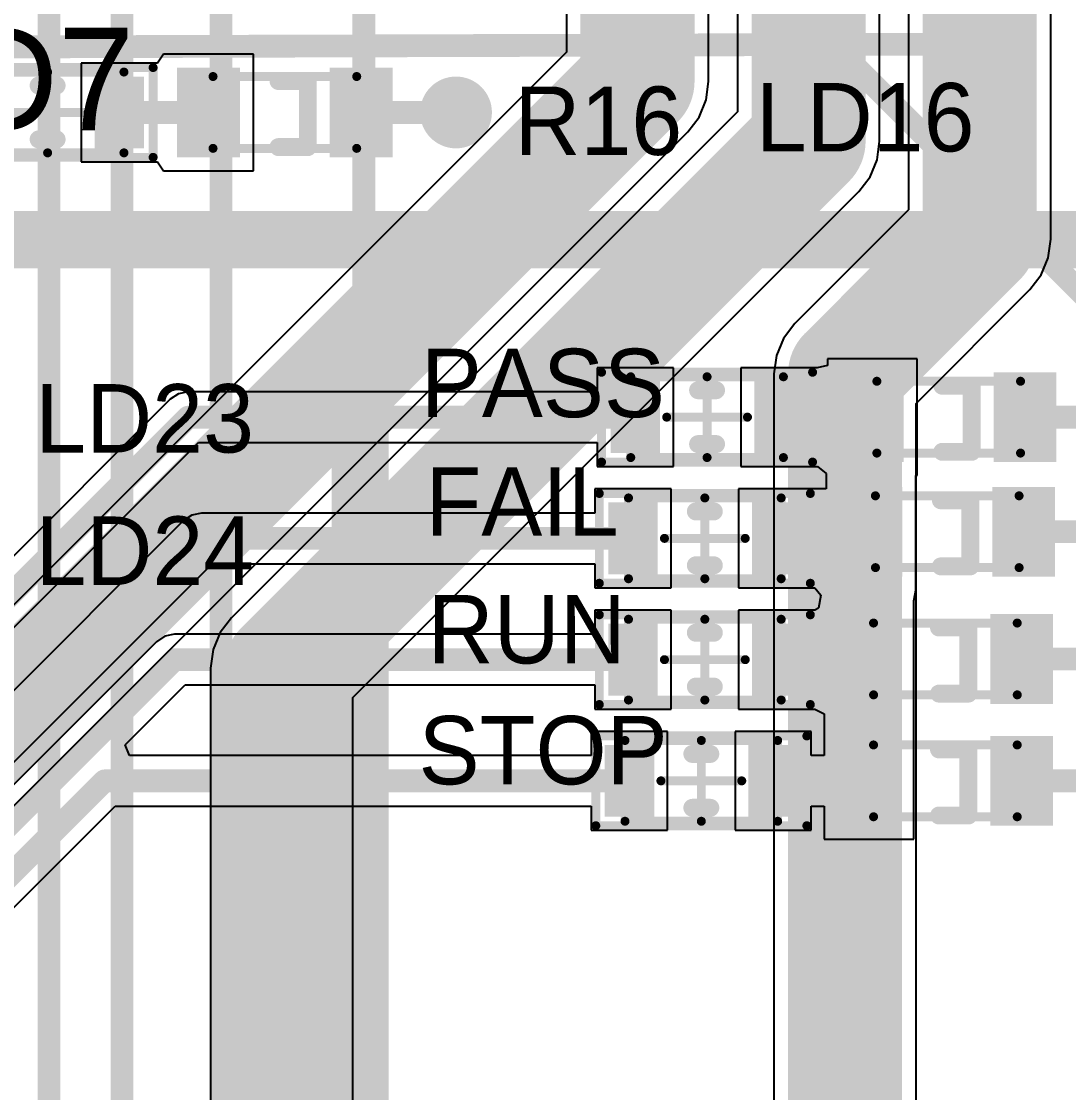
# Model space of a CAD drawing. Header units: millimetres. Extents: x 307 to 423, y 231 to 400.
# Drawn here: x 381.52 to 393.18, y 318.22 to 330.15 of the extents above; entities that cross this region are included whole.
import ezdxf

# ---------------------------------------------------------------- set-up
doc = ezdxf.new("R2010")
doc.units = ezdxf.units.MM
for name, color, linetype in [('BottomLayer', 5, 'Continuous'), ('Mechanical15', 56, 'Continuous'), ('Mechanical8', 56, 'Continuous'), ('MidLayer1', 16, 'Continuous'), ('MidLayer2', 76, 'Continuous'), ('MultiLayer', 9, 'Continuous'), ('TopLayer', 1, 'Continuous'), ('TopOverlay', 2, 'Continuous'), ('TopPaste', 8, 'Continuous'), ('TopSolder', 216, 'Continuous'), ('ViaHoleLayer', 16, 'Continuous')]:
    doc.layers.add(name, color=color, linetype=linetype)

# ---------------------------------------------------------------- blocks, each defined once
blk = doc.blocks.new('CC_NM_0603_441')
at = {"layer": 'Mechanical15', "const_width": 0.1}
for points in [[(-1.175, -0.5), (-1.175, 0.5)], [(-1.175, 0.5), (1.175, 0.5)], [(0, -0.45), (0, 0.45)], [(1.175, -0.5), (1.175, 0.5)], [(-0.45, 0), (0.45, 0)], [(-1.175, -0.5), (1.175, -0.5)]]:
    blk.add_lwpolyline(points, dxfattribs=at)
at = {"layer": 'Mechanical15', "const_width": 0.05}
for points in [[(-1.2, 0.5, 1), (-1.15, 0.5, 1)], [(-1.2, 0.5, 1), (-1.15, 0.5, 1)], [(-0.025, 0.45, 1), (0.025, 0.45, 1)], [(1.15, 0.5, 1), (1.2, 0.5, 1)], [(1.15, 0.5, 1), (1.2, 0.5, 1)], [(-0.475, 0, 1), (-0.425, 0, 1)], [(0.425, 0, 1), (0.475, 0, 1)], [(-1.2, -0.5, 1), (-1.15, -0.5, 1)], [(-1.2, -0.5, 1), (-1.15, -0.5, 1)], [(-0.025, -0.45, 1), (0.025, -0.45, 1)], [(1.15, -0.5, 1), (1.2, -0.5, 1)], [(1.15, -0.5, 1), (1.2, -0.5, 1)]]:
    blk.add_lwpolyline(points, format="xyb", close=True, dxfattribs=at)
at = {"layer": 'Mechanical8', "const_width": 0.1}
for points in [[(-0.85, -0.45), (-0.85, 0.45)], [(-0.85, 0.45), (0.85, 0.45)], [(0.85, -0.45), (0.85, 0.45)], [(-0.85, -0.45), (0.85, -0.45)]]:
    blk.add_lwpolyline(points, dxfattribs=at)
at = {"layer": 'Mechanical8', "const_width": 0.05}
for points in [[(-0.875, 0.45, 1), (-0.825, 0.45, 1)], [(-0.875, 0.45, 1), (-0.825, 0.45, 1)], [(0.825, 0.45, 1), (0.875, 0.45, 1)], [(0.825, 0.45, 1), (0.875, 0.45, 1)], [(-0.875, -0.45, 1), (-0.825, -0.45, 1)], [(-0.875, -0.45, 1), (-0.825, -0.45, 1)], [(0.825, -0.45, 1), (0.875, -0.45, 1)], [(0.825, -0.45, 1), (0.875, -0.45, 1)]]:
    blk.add_lwpolyline(points, format="xyb", close=True, dxfattribs=at)
at = {"layer": 'TopLayer'}
for points in [[(-0.525, -0.4), (-0.525, 0.4), (-1.075, -0.4), (-1.075, 0.4)], [(1.075, -0.4), (1.075, 0.4), (0.525, -0.4), (0.525, 0.4)]]:
    blk.add_solid(points, dxfattribs=at)
at = {"layer": 'TopOverlay', "const_width": 0.2}
for points in [[(-0.1, 0.3), (0.1, 0.3)], [(-0.1, -0.3), (0.1, -0.3)]]:
    blk.add_lwpolyline(points, dxfattribs=at)
at = {"layer": 'TopOverlay', "const_width": 0.1}
for points in [[(-0.15, 0.3, 1), (-0.05, 0.3, 1)], [(0.05, 0.3, 1), (0.15, 0.3, 1)], [(-0.15, -0.3, 1), (-0.05, -0.3, 1)], [(0.05, -0.3, 1), (0.15, -0.3, 1)]]:
    blk.add_lwpolyline(points, format="xyb", close=True, dxfattribs=at)
at = {"layer": 'TopPaste'}
for points in [[(-0.525, -0.4), (-0.525, 0.4), (-1.075, -0.4), (-1.075, 0.4)], [(1.075, -0.4), (1.075, 0.4), (0.525, -0.4), (0.525, 0.4)]]:
    blk.add_solid(points, dxfattribs=at)
at = {"layer": 'TopSolder'}
for points in [[(-0.525, -0.4), (-0.525, 0.4), (-1.075, -0.4), (-1.075, 0.4)], [(1.075, -0.4), (1.075, 0.4), (0.525, -0.4), (0.525, 0.4)]]:
    blk.add_solid(points, dxfattribs=at)
blk = doc.blocks.new('CC_NM_0603_442')
at = {"layer": 'Mechanical15', "const_width": 0.1}
for points in [[(-1.175, -0.5), (-1.175, 0.5)], [(-1.175, 0.5), (1.175, 0.5)], [(0, -0.45), (0, 0.45)], [(1.175, -0.5), (1.175, 0.5)], [(-0.45, 0), (0.45, 0)], [(-1.175, -0.5), (1.175, -0.5)]]:
    blk.add_lwpolyline(points, dxfattribs=at)
at = {"layer": 'Mechanical15', "const_width": 0.05}
for points in [[(-1.2, 0.5, 1), (-1.15, 0.5, 1)], [(-1.2, 0.5, 1), (-1.15, 0.5, 1)], [(-0.025, 0.45, 1), (0.025, 0.45, 1)], [(1.15, 0.5, 1), (1.2, 0.5, 1)], [(1.15, 0.5, 1), (1.2, 0.5, 1)], [(-0.475, 0, 1), (-0.425, 0, 1)], [(0.425, 0, 1), (0.475, 0, 1)], [(-1.2, -0.5, 1), (-1.15, -0.5, 1)], [(-1.2, -0.5, 1), (-1.15, -0.5, 1)], [(-0.025, -0.45, 1), (0.025, -0.45, 1)], [(1.15, -0.5, 1), (1.2, -0.5, 1)], [(1.15, -0.5, 1), (1.2, -0.5, 1)]]:
    blk.add_lwpolyline(points, format="xyb", close=True, dxfattribs=at)
at = {"layer": 'Mechanical8', "const_width": 0.1}
for points in [[(-0.85, -0.45), (-0.85, 0.45)], [(-0.85, 0.45), (0.85, 0.45)], [(0.85, -0.45), (0.85, 0.45)], [(-0.85, -0.45), (0.85, -0.45)]]:
    blk.add_lwpolyline(points, dxfattribs=at)
at = {"layer": 'Mechanical8', "const_width": 0.05}
for points in [[(-0.875, 0.45, 1), (-0.825, 0.45, 1)], [(-0.875, 0.45, 1), (-0.825, 0.45, 1)], [(0.825, 0.45, 1), (0.875, 0.45, 1)], [(0.825, 0.45, 1), (0.875, 0.45, 1)], [(-0.875, -0.45, 1), (-0.825, -0.45, 1)], [(-0.875, -0.45, 1), (-0.825, -0.45, 1)], [(0.825, -0.45, 1), (0.875, -0.45, 1)], [(0.825, -0.45, 1), (0.875, -0.45, 1)]]:
    blk.add_lwpolyline(points, format="xyb", close=True, dxfattribs=at)
at = {"layer": 'TopLayer'}
for points in [[(-0.525, -0.4), (-0.525, 0.4), (-1.075, -0.4), (-1.075, 0.4)], [(1.075, -0.4), (1.075, 0.4), (0.525, -0.4), (0.525, 0.4)]]:
    blk.add_solid(points, dxfattribs=at)
at = {"layer": 'TopOverlay', "const_width": 0.2}
for points in [[(-0.1, 0.3), (0.1, 0.3)], [(-0.1, -0.3), (0.1, -0.3)]]:
    blk.add_lwpolyline(points, dxfattribs=at)
at = {"layer": 'TopOverlay', "const_width": 0.1}
for points in [[(-0.15, 0.3, 1), (-0.05, 0.3, 1)], [(0.05, 0.3, 1), (0.15, 0.3, 1)], [(-0.15, -0.3, 1), (-0.05, -0.3, 1)], [(0.05, -0.3, 1), (0.15, -0.3, 1)]]:
    blk.add_lwpolyline(points, format="xyb", close=True, dxfattribs=at)
at = {"layer": 'TopPaste'}
for points in [[(-0.525, -0.4), (-0.525, 0.4), (-1.075, -0.4), (-1.075, 0.4)], [(1.075, -0.4), (1.075, 0.4), (0.525, -0.4), (0.525, 0.4)]]:
    blk.add_solid(points, dxfattribs=at)
at = {"layer": 'TopSolder'}
for points in [[(-0.525, -0.4), (-0.525, 0.4), (-1.075, -0.4), (-1.075, 0.4)], [(1.075, -0.4), (1.075, 0.4), (0.525, -0.4), (0.525, 0.4)]]:
    blk.add_solid(points, dxfattribs=at)
blk = doc.blocks.new('CC_NM_0603_443')
at = {"layer": 'Mechanical15', "const_width": 0.1}
for points in [[(-1.175, -0.5), (-1.175, 0.5)], [(-1.175, 0.5), (1.175, 0.5)], [(0, -0.45), (0, 0.45)], [(1.175, -0.5), (1.175, 0.5)], [(-0.45, 0), (0.45, 0)], [(-1.175, -0.5), (1.175, -0.5)]]:
    blk.add_lwpolyline(points, dxfattribs=at)
at = {"layer": 'Mechanical15', "const_width": 0.05}
for points in [[(-1.2, 0.5, 1), (-1.15, 0.5, 1)], [(-1.2, 0.5, 1), (-1.15, 0.5, 1)], [(-0.025, 0.45, 1), (0.025, 0.45, 1)], [(1.15, 0.5, 1), (1.2, 0.5, 1)], [(1.15, 0.5, 1), (1.2, 0.5, 1)], [(-0.475, 0, 1), (-0.425, 0, 1)], [(0.425, 0, 1), (0.475, 0, 1)], [(-1.2, -0.5, 1), (-1.15, -0.5, 1)], [(-1.2, -0.5, 1), (-1.15, -0.5, 1)], [(-0.025, -0.45, 1), (0.025, -0.45, 1)], [(1.15, -0.5, 1), (1.2, -0.5, 1)], [(1.15, -0.5, 1), (1.2, -0.5, 1)]]:
    blk.add_lwpolyline(points, format="xyb", close=True, dxfattribs=at)
at = {"layer": 'Mechanical8', "const_width": 0.1}
for points in [[(-0.85, -0.45), (-0.85, 0.45)], [(-0.85, 0.45), (0.85, 0.45)], [(0.85, -0.45), (0.85, 0.45)], [(-0.85, -0.45), (0.85, -0.45)]]:
    blk.add_lwpolyline(points, dxfattribs=at)
at = {"layer": 'Mechanical8', "const_width": 0.05}
for points in [[(-0.875, 0.45, 1), (-0.825, 0.45, 1)], [(-0.875, 0.45, 1), (-0.825, 0.45, 1)], [(0.825, 0.45, 1), (0.875, 0.45, 1)], [(0.825, 0.45, 1), (0.875, 0.45, 1)], [(-0.875, -0.45, 1), (-0.825, -0.45, 1)], [(-0.875, -0.45, 1), (-0.825, -0.45, 1)], [(0.825, -0.45, 1), (0.875, -0.45, 1)], [(0.825, -0.45, 1), (0.875, -0.45, 1)]]:
    blk.add_lwpolyline(points, format="xyb", close=True, dxfattribs=at)
at = {"layer": 'TopLayer'}
for points in [[(-0.525, -0.4), (-0.525, 0.4), (-1.075, -0.4), (-1.075, 0.4)], [(1.075, -0.4), (1.075, 0.4), (0.525, -0.4), (0.525, 0.4)]]:
    blk.add_solid(points, dxfattribs=at)
at = {"layer": 'TopOverlay', "const_width": 0.2}
for points in [[(-0.1, 0.3), (0.1, 0.3)], [(-0.1, -0.3), (0.1, -0.3)]]:
    blk.add_lwpolyline(points, dxfattribs=at)
at = {"layer": 'TopOverlay', "const_width": 0.1}
for points in [[(-0.15, 0.3, 1), (-0.05, 0.3, 1)], [(0.05, 0.3, 1), (0.15, 0.3, 1)], [(-0.15, -0.3, 1), (-0.05, -0.3, 1)], [(0.05, -0.3, 1), (0.15, -0.3, 1)]]:
    blk.add_lwpolyline(points, format="xyb", close=True, dxfattribs=at)
at = {"layer": 'TopPaste'}
for points in [[(-0.525, -0.4), (-0.525, 0.4), (-1.075, -0.4), (-1.075, 0.4)], [(1.075, -0.4), (1.075, 0.4), (0.525, -0.4), (0.525, 0.4)]]:
    blk.add_solid(points, dxfattribs=at)
at = {"layer": 'TopSolder'}
for points in [[(-0.525, -0.4), (-0.525, 0.4), (-1.075, -0.4), (-1.075, 0.4)], [(1.075, -0.4), (1.075, 0.4), (0.525, -0.4), (0.525, 0.4)]]:
    blk.add_solid(points, dxfattribs=at)
blk = doc.blocks.new('CC_NM_0603_444')
at = {"layer": 'Mechanical15', "const_width": 0.1}
for points in [[(-1.175, -0.5), (-1.175, 0.5)], [(-1.175, 0.5), (1.175, 0.5)], [(0, -0.45), (0, 0.45)], [(1.175, -0.5), (1.175, 0.5)], [(-0.45, 0), (0.45, 0)], [(-1.175, -0.5), (1.175, -0.5)]]:
    blk.add_lwpolyline(points, dxfattribs=at)
at = {"layer": 'Mechanical15', "const_width": 0.05}
for points in [[(-1.2, 0.5, 1), (-1.15, 0.5, 1)], [(-1.2, 0.5, 1), (-1.15, 0.5, 1)], [(-0.025, 0.45, 1), (0.025, 0.45, 1)], [(1.15, 0.5, 1), (1.2, 0.5, 1)], [(1.15, 0.5, 1), (1.2, 0.5, 1)], [(-0.475, 0, 1), (-0.425, 0, 1)], [(0.425, 0, 1), (0.475, 0, 1)], [(-1.2, -0.5, 1), (-1.15, -0.5, 1)], [(-1.2, -0.5, 1), (-1.15, -0.5, 1)], [(-0.025, -0.45, 1), (0.025, -0.45, 1)], [(1.15, -0.5, 1), (1.2, -0.5, 1)], [(1.15, -0.5, 1), (1.2, -0.5, 1)]]:
    blk.add_lwpolyline(points, format="xyb", close=True, dxfattribs=at)
at = {"layer": 'Mechanical8', "const_width": 0.1}
for points in [[(-0.85, -0.45), (-0.85, 0.45)], [(-0.85, 0.45), (0.85, 0.45)], [(0.85, -0.45), (0.85, 0.45)], [(-0.85, -0.45), (0.85, -0.45)]]:
    blk.add_lwpolyline(points, dxfattribs=at)
at = {"layer": 'Mechanical8', "const_width": 0.05}
for points in [[(-0.875, 0.45, 1), (-0.825, 0.45, 1)], [(-0.875, 0.45, 1), (-0.825, 0.45, 1)], [(0.825, 0.45, 1), (0.875, 0.45, 1)], [(0.825, 0.45, 1), (0.875, 0.45, 1)], [(-0.875, -0.45, 1), (-0.825, -0.45, 1)], [(-0.875, -0.45, 1), (-0.825, -0.45, 1)], [(0.825, -0.45, 1), (0.875, -0.45, 1)], [(0.825, -0.45, 1), (0.875, -0.45, 1)]]:
    blk.add_lwpolyline(points, format="xyb", close=True, dxfattribs=at)
at = {"layer": 'TopLayer'}
for points in [[(-0.525, -0.4), (-0.525, 0.4), (-1.075, -0.4), (-1.075, 0.4)], [(1.075, -0.4), (1.075, 0.4), (0.525, -0.4), (0.525, 0.4)]]:
    blk.add_solid(points, dxfattribs=at)
at = {"layer": 'TopOverlay', "const_width": 0.2}
for points in [[(-0.1, 0.3), (0.1, 0.3)], [(-0.1, -0.3), (0.1, -0.3)]]:
    blk.add_lwpolyline(points, dxfattribs=at)
at = {"layer": 'TopOverlay', "const_width": 0.1}
for points in [[(-0.15, 0.3, 1), (-0.05, 0.3, 1)], [(0.05, 0.3, 1), (0.15, 0.3, 1)], [(-0.15, -0.3, 1), (-0.05, -0.3, 1)], [(0.05, -0.3, 1), (0.15, -0.3, 1)]]:
    blk.add_lwpolyline(points, format="xyb", close=True, dxfattribs=at)
at = {"layer": 'TopPaste'}
for points in [[(-0.525, -0.4), (-0.525, 0.4), (-1.075, -0.4), (-1.075, 0.4)], [(1.075, -0.4), (1.075, 0.4), (0.525, -0.4), (0.525, 0.4)]]:
    blk.add_solid(points, dxfattribs=at)
at = {"layer": 'TopSolder'}
for points in [[(-0.525, -0.4), (-0.525, 0.4), (-1.075, -0.4), (-1.075, 0.4)], [(1.075, -0.4), (1.075, 0.4), (0.525, -0.4), (0.525, 0.4)]]:
    blk.add_solid(points, dxfattribs=at)
blk = doc.blocks.new('LED_0603_GREEN_449')
at = {"layer": 'Mechanical8', "const_width": 0.1}
for points in [[(-0.8, -0.4), (-0.8, 0.4)], [(-0.8, 0.4), (0.8, 0.4)], [(0.8, -0.4), (0.8, 0.4)], [(-0.8, -0.4), (0.8, -0.4)]]:
    blk.add_lwpolyline(points, dxfattribs=at)
at = {"layer": 'Mechanical8', "const_width": 0.05}
for points in [[(-0.825, 0.4, 1), (-0.775, 0.4, 1)], [(-0.825, 0.4, 1), (-0.775, 0.4, 1)], [(0.775, 0.4, 1), (0.825, 0.4, 1)], [(0.775, 0.4, 1), (0.825, 0.4, 1)], [(-0.825, -0.4, 1), (-0.775, -0.4, 1)], [(-0.825, -0.4, 1), (-0.775, -0.4, 1)], [(0.775, -0.4, 1), (0.825, -0.4, 1)], [(0.775, -0.4, 1), (0.825, -0.4, 1)]]:
    blk.add_lwpolyline(points, format="xyb", close=True, dxfattribs=at)
at = {"layer": 'TopLayer'}
for points in [[(-0.5, -0.5), (-0.5, 0.5), (-1.2, -0.5), (-1.2, 0.5)], [(1.2, -0.5), (1.2, 0.5), (0.5, -0.5), (0.5, 0.5)]]:
    blk.add_solid(points, dxfattribs=at)
at = {"layer": 'TopOverlay', "const_width": 0.2}
for points in [[(-0.071, 0.35), (0.256, 0.35)], [(0.256, -0.386), (0.256, 0.35)], [(-0.071, -0.386), (0.256, -0.386)]]:
    blk.add_lwpolyline(points, dxfattribs=at)
at = {"layer": 'TopOverlay', "const_width": 0.1}
for points in [[(-0.121, 0.35, 1), (-0.021, 0.35, 1)], [(0.206, 0.35, 1), (0.306, 0.35, 1)], [(0.206, 0.35, 1), (0.306, 0.35, 1)], [(-0.121, -0.386, 1), (-0.021, -0.386, 1)], [(0.206, -0.386, 1), (0.306, -0.386, 1)], [(0.206, -0.386, 1), (0.306, -0.386, 1)]]:
    blk.add_lwpolyline(points, format="xyb", close=True, dxfattribs=at)
at = {"layer": 'TopPaste'}
for points in [[(-0.5, -0.5), (-0.5, 0.5), (-1.2, -0.5), (-1.2, 0.5)], [(1.2, -0.5), (1.2, 0.5), (0.5, -0.5), (0.5, 0.5)]]:
    blk.add_solid(points, dxfattribs=at)
at = {"layer": 'TopSolder'}
for points in [[(-0.5, -0.5), (-0.5, 0.5), (-1.2, -0.5), (-1.2, 0.5)], [(1.2, -0.5), (1.2, 0.5), (0.5, -0.5), (0.5, 0.5)]]:
    blk.add_solid(points, dxfattribs=at)
blk = doc.blocks.new('LED_0603_GREEN_450')
at = {"layer": 'Mechanical8', "const_width": 0.1}
for points in [[(-0.8, -0.4), (-0.8, 0.4)], [(-0.8, 0.4), (0.8, 0.4)], [(0.8, -0.4), (0.8, 0.4)], [(-0.8, -0.4), (0.8, -0.4)]]:
    blk.add_lwpolyline(points, dxfattribs=at)
at = {"layer": 'Mechanical8', "const_width": 0.05}
for points in [[(-0.825, 0.4, 1), (-0.775, 0.4, 1)], [(-0.825, 0.4, 1), (-0.775, 0.4, 1)], [(0.775, 0.4, 1), (0.825, 0.4, 1)], [(0.775, 0.4, 1), (0.825, 0.4, 1)], [(-0.825, -0.4, 1), (-0.775, -0.4, 1)], [(-0.825, -0.4, 1), (-0.775, -0.4, 1)], [(0.775, -0.4, 1), (0.825, -0.4, 1)], [(0.775, -0.4, 1), (0.825, -0.4, 1)]]:
    blk.add_lwpolyline(points, format="xyb", close=True, dxfattribs=at)
at = {"layer": 'TopLayer'}
for points in [[(-0.5, -0.5), (-0.5, 0.5), (-1.2, -0.5), (-1.2, 0.5)], [(1.2, -0.5), (1.2, 0.5), (0.5, -0.5), (0.5, 0.5)]]:
    blk.add_solid(points, dxfattribs=at)
at = {"layer": 'TopOverlay', "const_width": 0.2}
for points in [[(-0.071, 0.35), (0.256, 0.35)], [(0.256, -0.386), (0.256, 0.35)], [(-0.071, -0.386), (0.256, -0.386)]]:
    blk.add_lwpolyline(points, dxfattribs=at)
at = {"layer": 'TopOverlay', "const_width": 0.1}
for points in [[(-0.121, 0.35, 1), (-0.021, 0.35, 1)], [(0.206, 0.35, 1), (0.306, 0.35, 1)], [(0.206, 0.35, 1), (0.306, 0.35, 1)], [(-0.121, -0.386, 1), (-0.021, -0.386, 1)], [(0.206, -0.386, 1), (0.306, -0.386, 1)], [(0.206, -0.386, 1), (0.306, -0.386, 1)]]:
    blk.add_lwpolyline(points, format="xyb", close=True, dxfattribs=at)
at = {"layer": 'TopPaste'}
for points in [[(-0.5, -0.5), (-0.5, 0.5), (-1.2, -0.5), (-1.2, 0.5)], [(1.2, -0.5), (1.2, 0.5), (0.5, -0.5), (0.5, 0.5)]]:
    blk.add_solid(points, dxfattribs=at)
at = {"layer": 'TopSolder'}
for points in [[(-0.5, -0.5), (-0.5, 0.5), (-1.2, -0.5), (-1.2, 0.5)], [(1.2, -0.5), (1.2, 0.5), (0.5, -0.5), (0.5, 0.5)]]:
    blk.add_solid(points, dxfattribs=at)
blk = doc.blocks.new('LED_0603_GREEN_451')
at = {"layer": 'Mechanical8', "const_width": 0.1}
for points in [[(-0.8, -0.4), (-0.8, 0.4)], [(-0.8, 0.4), (0.8, 0.4)], [(0.8, -0.4), (0.8, 0.4)], [(-0.8, -0.4), (0.8, -0.4)]]:
    blk.add_lwpolyline(points, dxfattribs=at)
at = {"layer": 'Mechanical8', "const_width": 0.05}
for points in [[(-0.825, 0.4, 1), (-0.775, 0.4, 1)], [(-0.825, 0.4, 1), (-0.775, 0.4, 1)], [(0.775, 0.4, 1), (0.825, 0.4, 1)], [(0.775, 0.4, 1), (0.825, 0.4, 1)], [(-0.825, -0.4, 1), (-0.775, -0.4, 1)], [(-0.825, -0.4, 1), (-0.775, -0.4, 1)], [(0.775, -0.4, 1), (0.825, -0.4, 1)], [(0.775, -0.4, 1), (0.825, -0.4, 1)]]:
    blk.add_lwpolyline(points, format="xyb", close=True, dxfattribs=at)
at = {"layer": 'TopLayer'}
for points in [[(-0.5, -0.5), (-0.5, 0.5), (-1.2, -0.5), (-1.2, 0.5)], [(1.2, -0.5), (1.2, 0.5), (0.5, -0.5), (0.5, 0.5)]]:
    blk.add_solid(points, dxfattribs=at)
at = {"layer": 'TopOverlay', "const_width": 0.2}
for points in [[(-0.071, 0.35), (0.256, 0.35)], [(0.256, -0.386), (0.256, 0.35)], [(-0.071, -0.386), (0.256, -0.386)]]:
    blk.add_lwpolyline(points, dxfattribs=at)
at = {"layer": 'TopOverlay', "const_width": 0.1}
for points in [[(-0.121, 0.35, 1), (-0.021, 0.35, 1)], [(0.206, 0.35, 1), (0.306, 0.35, 1)], [(0.206, 0.35, 1), (0.306, 0.35, 1)], [(-0.121, -0.386, 1), (-0.021, -0.386, 1)], [(0.206, -0.386, 1), (0.306, -0.386, 1)], [(0.206, -0.386, 1), (0.306, -0.386, 1)]]:
    blk.add_lwpolyline(points, format="xyb", close=True, dxfattribs=at)
at = {"layer": 'TopPaste'}
for points in [[(-0.5, -0.5), (-0.5, 0.5), (-1.2, -0.5), (-1.2, 0.5)], [(1.2, -0.5), (1.2, 0.5), (0.5, -0.5), (0.5, 0.5)]]:
    blk.add_solid(points, dxfattribs=at)
at = {"layer": 'TopSolder'}
for points in [[(-0.5, -0.5), (-0.5, 0.5), (-1.2, -0.5), (-1.2, 0.5)], [(1.2, -0.5), (1.2, 0.5), (0.5, -0.5), (0.5, 0.5)]]:
    blk.add_solid(points, dxfattribs=at)
blk = doc.blocks.new('LED_0603_GREEN_452')
at = {"layer": 'Mechanical8', "const_width": 0.1}
for points in [[(-0.8, -0.4), (-0.8, 0.4)], [(-0.8, 0.4), (0.8, 0.4)], [(0.8, -0.4), (0.8, 0.4)], [(-0.8, -0.4), (0.8, -0.4)]]:
    blk.add_lwpolyline(points, dxfattribs=at)
at = {"layer": 'Mechanical8', "const_width": 0.05}
for points in [[(-0.825, 0.4, 1), (-0.775, 0.4, 1)], [(-0.825, 0.4, 1), (-0.775, 0.4, 1)], [(0.775, 0.4, 1), (0.825, 0.4, 1)], [(0.775, 0.4, 1), (0.825, 0.4, 1)], [(-0.825, -0.4, 1), (-0.775, -0.4, 1)], [(-0.825, -0.4, 1), (-0.775, -0.4, 1)], [(0.775, -0.4, 1), (0.825, -0.4, 1)], [(0.775, -0.4, 1), (0.825, -0.4, 1)]]:
    blk.add_lwpolyline(points, format="xyb", close=True, dxfattribs=at)
at = {"layer": 'TopLayer'}
for points in [[(-0.5, -0.5), (-0.5, 0.5), (-1.2, -0.5), (-1.2, 0.5)], [(1.2, -0.5), (1.2, 0.5), (0.5, -0.5), (0.5, 0.5)]]:
    blk.add_solid(points, dxfattribs=at)
at = {"layer": 'TopOverlay', "const_width": 0.2}
for points in [[(-0.071, 0.35), (0.256, 0.35)], [(0.256, -0.386), (0.256, 0.35)], [(-0.071, -0.386), (0.256, -0.386)]]:
    blk.add_lwpolyline(points, dxfattribs=at)
at = {"layer": 'TopOverlay', "const_width": 0.1}
for points in [[(-0.121, 0.35, 1), (-0.021, 0.35, 1)], [(0.206, 0.35, 1), (0.306, 0.35, 1)], [(0.206, 0.35, 1), (0.306, 0.35, 1)], [(-0.121, -0.386, 1), (-0.021, -0.386, 1)], [(0.206, -0.386, 1), (0.306, -0.386, 1)], [(0.206, -0.386, 1), (0.306, -0.386, 1)]]:
    blk.add_lwpolyline(points, format="xyb", close=True, dxfattribs=at)
at = {"layer": 'TopPaste'}
for points in [[(-0.5, -0.5), (-0.5, 0.5), (-1.2, -0.5), (-1.2, 0.5)], [(1.2, -0.5), (1.2, 0.5), (0.5, -0.5), (0.5, 0.5)]]:
    blk.add_solid(points, dxfattribs=at)
at = {"layer": 'TopSolder'}
for points in [[(-0.5, -0.5), (-0.5, 0.5), (-1.2, -0.5), (-1.2, 0.5)], [(1.2, -0.5), (1.2, 0.5), (0.5, -0.5), (0.5, 0.5)]]:
    blk.add_solid(points, dxfattribs=at)
blk = doc.blocks.new('CC_NM_0603_481')
at = {"layer": 'Mechanical15', "const_width": 0.1}
for points in [[(-1.175, -0.5), (-1.175, 0.5)], [(-1.175, 0.5), (1.175, 0.5)], [(0, -0.45), (0, 0.45)], [(1.175, -0.5), (1.175, 0.5)], [(-0.45, 0), (0.45, 0)], [(-1.175, -0.5), (1.175, -0.5)]]:
    blk.add_lwpolyline(points, dxfattribs=at)
at = {"layer": 'Mechanical15', "const_width": 0.05}
for points in [[(-1.2, 0.5, 1), (-1.15, 0.5, 1)], [(-1.2, 0.5, 1), (-1.15, 0.5, 1)], [(-0.025, 0.45, 1), (0.025, 0.45, 1)], [(1.15, 0.5, 1), (1.2, 0.5, 1)], [(1.15, 0.5, 1), (1.2, 0.5, 1)], [(-0.475, 0, 1), (-0.425, 0, 1)], [(0.425, 0, 1), (0.475, 0, 1)], [(-1.2, -0.5, 1), (-1.15, -0.5, 1)], [(-1.2, -0.5, 1), (-1.15, -0.5, 1)], [(-0.025, -0.45, 1), (0.025, -0.45, 1)], [(1.15, -0.5, 1), (1.2, -0.5, 1)], [(1.15, -0.5, 1), (1.2, -0.5, 1)]]:
    blk.add_lwpolyline(points, format="xyb", close=True, dxfattribs=at)
at = {"layer": 'Mechanical8', "const_width": 0.1}
for points in [[(-0.85, -0.45), (-0.85, 0.45)], [(-0.85, 0.45), (0.85, 0.45)], [(0.85, -0.45), (0.85, 0.45)], [(-0.85, -0.45), (0.85, -0.45)]]:
    blk.add_lwpolyline(points, dxfattribs=at)
at = {"layer": 'Mechanical8', "const_width": 0.05}
for points in [[(-0.875, 0.45, 1), (-0.825, 0.45, 1)], [(-0.875, 0.45, 1), (-0.825, 0.45, 1)], [(0.825, 0.45, 1), (0.875, 0.45, 1)], [(0.825, 0.45, 1), (0.875, 0.45, 1)], [(-0.875, -0.45, 1), (-0.825, -0.45, 1)], [(-0.875, -0.45, 1), (-0.825, -0.45, 1)], [(0.825, -0.45, 1), (0.875, -0.45, 1)], [(0.825, -0.45, 1), (0.875, -0.45, 1)]]:
    blk.add_lwpolyline(points, format="xyb", close=True, dxfattribs=at)
at = {"layer": 'TopLayer'}
for points in [[(-0.525, -0.4), (-0.525, 0.4), (-1.075, -0.4), (-1.075, 0.4)], [(1.075, -0.4), (1.075, 0.4), (0.525, -0.4), (0.525, 0.4)]]:
    blk.add_solid(points, dxfattribs=at)
at = {"layer": 'TopOverlay', "const_width": 0.2}
for points in [[(-0.1, 0.3), (0.1, 0.3)], [(-0.1, -0.3), (0.1, -0.3)]]:
    blk.add_lwpolyline(points, dxfattribs=at)
at = {"layer": 'TopOverlay', "const_width": 0.1}
for points in [[(-0.15, 0.3, 1), (-0.05, 0.3, 1)], [(0.05, 0.3, 1), (0.15, 0.3, 1)], [(-0.15, -0.3, 1), (-0.05, -0.3, 1)], [(0.05, -0.3, 1), (0.15, -0.3, 1)]]:
    blk.add_lwpolyline(points, format="xyb", close=True, dxfattribs=at)
at = {"layer": 'TopPaste'}
for points in [[(-0.525, -0.4), (-0.525, 0.4), (-1.075, -0.4), (-1.075, 0.4)], [(1.075, -0.4), (1.075, 0.4), (0.525, -0.4), (0.525, 0.4)]]:
    blk.add_solid(points, dxfattribs=at)
at = {"layer": 'TopSolder'}
for points in [[(-0.525, -0.4), (-0.525, 0.4), (-1.075, -0.4), (-1.075, 0.4)], [(1.075, -0.4), (1.075, 0.4), (0.525, -0.4), (0.525, 0.4)]]:
    blk.add_solid(points, dxfattribs=at)
blk = doc.blocks.new('LED_0603_GREEN_489')
at = {"layer": 'Mechanical8', "const_width": 0.1}
for points in [[(-0.8, -0.4), (-0.8, 0.4)], [(-0.8, 0.4), (0.8, 0.4)], [(0.8, -0.4), (0.8, 0.4)], [(-0.8, -0.4), (0.8, -0.4)]]:
    blk.add_lwpolyline(points, dxfattribs=at)
at = {"layer": 'Mechanical8', "const_width": 0.05}
for points in [[(-0.825, 0.4, 1), (-0.775, 0.4, 1)], [(-0.825, 0.4, 1), (-0.775, 0.4, 1)], [(0.775, 0.4, 1), (0.825, 0.4, 1)], [(0.775, 0.4, 1), (0.825, 0.4, 1)], [(-0.825, -0.4, 1), (-0.775, -0.4, 1)], [(-0.825, -0.4, 1), (-0.775, -0.4, 1)], [(0.775, -0.4, 1), (0.825, -0.4, 1)], [(0.775, -0.4, 1), (0.825, -0.4, 1)]]:
    blk.add_lwpolyline(points, format="xyb", close=True, dxfattribs=at)
at = {"layer": 'TopLayer'}
for points in [[(-0.5, -0.5), (-0.5, 0.5), (-1.2, -0.5), (-1.2, 0.5)], [(1.2, -0.5), (1.2, 0.5), (0.5, -0.5), (0.5, 0.5)]]:
    blk.add_solid(points, dxfattribs=at)
at = {"layer": 'TopOverlay', "const_width": 0.2}
for points in [[(-0.071, 0.35), (0.256, 0.35)], [(0.256, -0.386), (0.256, 0.35)], [(-0.071, -0.386), (0.256, -0.386)]]:
    blk.add_lwpolyline(points, dxfattribs=at)
at = {"layer": 'TopOverlay', "const_width": 0.1}
for points in [[(-0.121, 0.35, 1), (-0.021, 0.35, 1)], [(0.206, 0.35, 1), (0.306, 0.35, 1)], [(0.206, 0.35, 1), (0.306, 0.35, 1)], [(-0.121, -0.386, 1), (-0.021, -0.386, 1)], [(0.206, -0.386, 1), (0.306, -0.386, 1)], [(0.206, -0.386, 1), (0.306, -0.386, 1)]]:
    blk.add_lwpolyline(points, format="xyb", close=True, dxfattribs=at)
at = {"layer": 'TopPaste'}
for points in [[(-0.5, -0.5), (-0.5, 0.5), (-1.2, -0.5), (-1.2, 0.5)], [(1.2, -0.5), (1.2, 0.5), (0.5, -0.5), (0.5, 0.5)]]:
    blk.add_solid(points, dxfattribs=at)
at = {"layer": 'TopSolder'}
for points in [[(-0.5, -0.5), (-0.5, 0.5), (-1.2, -0.5), (-1.2, 0.5)], [(1.2, -0.5), (1.2, 0.5), (0.5, -0.5), (0.5, 0.5)]]:
    blk.add_solid(points, dxfattribs=at)

msp = doc.modelspace()

# ---------------------------------------------------------------- linework, layer by layer
at = {"layer": 'BottomLayer', "const_width": 0.4}
msp.add_lwpolyline([(386.158, 329.137, 1), (386.558, 329.137, 1)], format="xyb", close=True, dxfattribs=at)
at = {"layer": 'MidLayer1'}
for p, q in [((389.492, 346.825), (389.492, 329.144)), ((391.076, 328.816), (391.076, 346.043)), ((387.587, 345.661), (387.587, 329.81)), ((389.171, 329.482), (389.171, 345.661)), ((391.397, 344.742), (391.397, 328.052)), ((392.981, 327.724), (392.981, 344.414)), ((387.587, 329.81), (371.081, 313.303)), ((389.144, 329.277), (389.171, 329.482)), ((389.065, 329.086), (389.144, 329.277)), ((389.492, 329.144), (383.857, 323.509)), ((388.939, 328.922), (389.065, 329.086)), ((372.432, 312.416), (388.939, 328.922)), ((388.939, 328.922), (388.939, 328.922)), ((391.049, 328.611), (391.076, 328.816)), ((390.97, 328.42), (391.049, 328.611)), ((390.844, 328.256), (390.97, 328.42)), ((385.209, 322.621), (390.844, 328.256)), ((391.397, 328.052), (390.131, 326.785)), ((392.954, 327.519), (392.981, 327.724)), ((392.875, 327.328), (392.954, 327.519)), ((392.749, 327.164), (392.875, 327.328)), ((391.482, 325.897), (392.749, 327.164)), ((390.131, 326.785), (390.005, 326.621)), ((390.005, 326.621), (389.926, 326.43)), ((389.926, 326.43), (389.899, 326.225)), ((389.899, 326.225), (389.899, 311.443)), ((391.482, 311.443), (391.482, 325.897)), ((383.857, 323.509), (383.731, 323.345)), ((383.731, 323.345), (383.652, 323.154)), ((383.652, 323.154), (383.625, 322.949)), ((383.625, 322.949), (383.625, 315.634)), ((385.209, 315.634), (385.209, 322.621))]:
    msp.add_line(p, q, dxfattribs=at)
at = {"layer": 'MidLayer1', "const_width": 1.27}
for points in [[(390.284, 328.816), (390.284, 346.825)], [(388.379, 329.482), (388.379, 346.19)], [(392.189, 327.724), (392.189, 344.742)], [(371.641, 312.743), (388.379, 329.482)], [(384.417, 322.949), (390.284, 328.816)], [(390.691, 326.225), (392.189, 327.724)], [(390.691, 311.443), (390.691, 326.225)], [(384.417, 315.634), (384.417, 322.949)]]:
    msp.add_lwpolyline(points, dxfattribs=at)
at = {"layer": 'MidLayer1'}
for points, const_width in [([(388.062, 329.482, 1), (388.697, 329.482, 1)], 0.635), ([(388.062, 329.482, 1), (388.697, 329.482, 1)], 0.635), ([(386.158, 329.137, 1), (386.558, 329.137, 1)], 0.4), ([(389.967, 328.816, 1), (390.602, 328.816, 1)], 0.635), ([(389.967, 328.816, 1), (390.602, 328.816, 1)], 0.635), ([(391.872, 327.724, 1), (392.507, 327.724, 1)], 0.635), ([(391.872, 327.724, 1), (392.507, 327.724, 1)], 0.635), ([(390.373, 326.225, 1), (391.008, 326.225, 1)], 0.635), ([(390.373, 326.225, 1), (391.008, 326.225, 1)], 0.635), ([(384.099, 322.949, 1), (384.734, 322.949, 1)], 0.635), ([(384.099, 322.949, 1), (384.734, 322.949, 1)], 0.635)]:
    msp.add_lwpolyline(points, format="xyb", close=True, dxfattribs=dict(at, const_width=const_width))
at = {"layer": 'MidLayer2', "const_width": 0.254}
for points in [[(387.089, 333.363), (391.076, 329.376)], [(385.331, 300.521), (385.331, 332.702)], [(383.74, 299.522), (383.74, 331.629)], [(382.639, 331.102), (382.639, 298.565)], [(381.826, 296.914), (381.826, 331.026)], [(391.076, 329.376), (398.107, 322.344)]]:
    msp.add_lwpolyline(points, dxfattribs=at)
at = {"layer": 'MidLayer2'}
for points, const_width in [([(386.158, 329.137, 1), (386.558, 329.137, 1)], 0.4), ([(391.013, 329.376, 1), (391.14, 329.376, 1)], 0.127), ([(391.013, 329.376, 1), (391.14, 329.376, 1)], 0.127)]:
    msp.add_lwpolyline(points, format="xyb", close=True, dxfattribs=dict(at, const_width=const_width))
at = {"layer": 'MultiLayer', "const_width": 0.4}
msp.add_lwpolyline([(386.158, 329.137, 1), (386.558, 329.137, 1)], format="xyb", close=True, dxfattribs=at)
at = {"layer": 'TopLayer'}
for p, q in [((383.102, 329.786), (383.035, 329.687)), ((384.102, 329.787), (383.102, 329.787)), ((383.102, 329.787), (383.102, 329.786)), ((384.102, 328.487), (384.102, 329.787)), ((383.035, 329.687), (382.185, 329.687)), ((382.185, 329.687), (382.185, 328.587)), ((382.185, 328.587), (383.035, 328.587)), ((383.035, 328.587), (383.102, 328.488)), ((383.102, 328.488), (383.102, 328.487)), ((383.102, 328.487), (384.102, 328.487)), ((390.495, 326.318), (390.379, 326.293)), ((391.495, 326.393), (390.495, 326.393)), ((390.495, 326.393), (390.495, 326.318)), ((391.495, 325.093), (391.495, 326.393)), ((388.779, 326.293), (387.929, 326.293)), ((387.929, 326.293), (387.929, 326.025)), ((388.779, 325.193), (388.779, 326.293)), ((390.379, 326.293), (389.529, 326.293)), ((389.529, 326.293), (389.529, 325.193)), ((390.379, 326.293), (390.379, 326.293)), ((383.267, 326.004), (383.176, 325.943)), ((383.375, 326.025), (383.267, 326.004)), ((387.929, 326.025), (383.375, 326.025)), ((383.176, 325.943), (379.676, 322.443)), ((383.176, 325.943), (383.176, 325.943)), ((379.993, 321.961), (383.492, 325.46)), ((383.492, 325.46), (387.929, 325.46)), ((387.929, 325.46), (387.929, 325.193)), ((387.929, 325.193), (388.779, 325.193)), ((389.529, 325.193), (390.379, 325.193)), ((390.379, 325.193), (390.379, 325.193)), ((390.379, 325.193), (390.383, 325.192)), ((390.383, 325.192), (390.479, 325.117)), ((390.479, 325.117), (390.479, 324.946)), ((391.479, 323.819), (391.479, 325.093)), ((391.479, 325.093), (391.495, 325.093)), ((388.754, 324.943), (387.904, 324.943)), ((387.904, 324.943), (387.904, 324.675)), ((388.754, 323.843), (388.754, 324.943)), ((390.354, 324.943), (389.504, 324.943)), ((389.504, 324.943), (389.504, 323.843)), ((390.479, 324.946), (390.354, 324.943)), ((390.354, 324.943), (390.354, 324.943)), ((383.416, 324.653), (383.324, 324.592)), ((383.524, 324.675), (383.416, 324.653)), ((387.904, 324.675), (383.524, 324.675)), ((383.324, 324.592), (380.515, 321.783)), ((383.324, 324.592), (383.324, 324.592)), ((380.945, 321.415), (383.641, 324.11)), ((383.641, 324.11), (387.904, 324.11)), ((387.904, 324.11), (387.904, 323.843)), ((387.904, 323.843), (388.754, 323.843)), ((389.504, 323.843), (390.354, 323.843)), ((390.354, 323.843), (390.354, 323.843)), ((390.354, 323.843), (390.355, 323.843)), ((390.355, 323.843), (390.421, 323.761)), ((391.458, 323.699), (391.479, 323.817)), ((391.479, 323.817), (391.479, 323.819)), ((390.421, 323.761), (390.396, 323.614)), ((391.458, 323.69), (391.458, 323.699)), ((391.458, 322.469), (391.458, 323.69)), ((388.754, 323.592), (387.904, 323.592)), ((387.904, 323.592), (387.904, 323.325)), ((388.754, 322.492), (388.754, 323.592)), ((390.354, 323.592), (389.504, 323.592)), ((389.504, 323.592), (389.504, 322.492)), ((390.396, 323.614), (390.354, 323.592)), ((383.223, 323.325), (383.115, 323.303)), ((387.904, 323.325), (383.223, 323.325)), ((383.023, 323.242), (381.052, 321.271)), ((383.115, 323.303), (383.023, 323.242)), ((382.672, 322.092), (383.34, 322.76)), ((383.34, 322.76), (387.904, 322.76)), ((387.904, 322.76), (387.904, 322.492)), ((387.904, 322.492), (388.754, 322.492)), ((389.504, 322.492), (390.354, 322.492)), ((390.354, 322.492), (390.458, 322.438)), ((390.458, 322.438), (390.458, 322.4)), ((390.458, 322.4), (390.458, 322.273)), ((391.458, 322.342), (391.458, 322.469)), ((390.458, 322.273), (390.458, 321.974)), ((391.458, 322.273), (391.458, 322.342)), ((391.458, 321.042), (391.458, 322.273)), ((388.715, 322.242), (387.865, 322.242)), ((387.865, 322.242), (387.865, 321.974)), ((388.715, 321.142), (388.715, 322.242)), ((390.315, 322.242), (389.465, 322.242)), ((389.465, 322.242), (389.465, 321.142)), ((390.315, 321.974), (390.315, 322.242)), ((382.72, 321.974), (382.672, 322.092)), ((387.865, 321.974), (382.72, 321.974)), ((390.458, 321.974), (390.315, 321.974)), ((381.208, 320.057), (382.561, 321.41)), ((382.561, 321.41), (387.865, 321.41)), ((387.865, 321.41), (387.865, 321.142)), ((390.315, 321.142), (390.315, 321.41)), ((390.315, 321.41), (390.458, 321.41)), ((390.458, 321.41), (390.458, 321.042)), ((387.865, 321.142), (388.715, 321.142)), ((389.465, 321.142), (390.315, 321.142)), ((390.458, 321.042), (391.458, 321.042))]:
    msp.add_line(p, q, dxfattribs=at)
for points, const_width in [([(386.158, 329.137, 1), (386.558, 329.137, 1)], 0.4), ([(382.547, 329.137, 1), (382.674, 329.137, 1)], 0.127), ([(383.539, 329.137, 1), (383.666, 329.137, 1)], 0.127), ([(385.239, 329.137, 1), (385.366, 329.137, 1)], 0.127), ([(386.473, 329.137, 1), (386.6, 329.137, 1)], 0.127), ([(383.312, 325.743, 1), (383.439, 325.743, 1)], 0.127), ([(383.312, 325.743, 1), (383.439, 325.743, 1)], 0.127), ([(388.29, 325.743, 1), (388.417, 325.743, 1)], 0.127), ([(389.89, 325.743, 1), (390.017, 325.743, 1)], 0.127), ([(390.932, 325.743, 1), (391.059, 325.743, 1)], 0.127), ([(392.632, 325.743, 1), (392.759, 325.743, 1)], 0.127), ([(383.46, 324.393, 1), (383.587, 324.393, 1)], 0.127), ([(383.46, 324.393, 1), (383.587, 324.393, 1)], 0.127), ([(388.265, 324.393, 1), (388.392, 324.393, 1)], 0.127), ([(389.865, 324.393, 1), (389.992, 324.393, 1)], 0.127), ([(390.841, 324.393, 1), (390.968, 324.393, 1)], 0.127), ([(390.841, 324.393, 1), (390.968, 324.393, 1)], 0.127), ([(390.916, 324.467, 1), (391.043, 324.467, 1)], 0.127), ([(392.616, 324.467, 1), (392.743, 324.467, 1)], 0.127), ([(383.159, 323.042, 1), (383.286, 323.042, 1)], 0.127), ([(383.159, 323.042, 1), (383.286, 323.042, 1)], 0.127), ([(388.265, 323.042, 1), (388.392, 323.042, 1)], 0.127), ([(389.865, 323.042, 1), (389.992, 323.042, 1)], 0.127), ([(390.887, 323.042, 1), (391.014, 323.042, 1)], 0.127), ([(390.887, 323.042, 1), (391.014, 323.042, 1)], 0.127), ([(390.895, 323.05, 1), (391.022, 323.05, 1)], 0.127), ([(392.595, 323.05, 1), (392.722, 323.05, 1)], 0.127), ([(382.381, 321.692, 1), (382.508, 321.692, 1)], 0.127), ([(382.381, 321.692, 1), (382.508, 321.692, 1)], 0.127), ([(388.227, 321.692, 1), (388.354, 321.692, 1)], 0.127), ([(389.827, 321.692, 1), (389.954, 321.692, 1)], 0.127), ([(390.895, 321.692, 1), (391.022, 321.692, 1)], 0.127), ([(392.595, 321.692, 1), (392.722, 321.692, 1)], 0.127)]:
    msp.add_lwpolyline(points, format="xyb", close=True, dxfattribs=dict(at, const_width=const_width))
at = {"layer": 'TopLayer', "const_width": 0.254}
for points in [[(382.61, 329.137), (383.602, 329.137)], [(385.302, 329.137), (386.536, 329.137)], [(379.793, 322.161), (383.375, 325.743)], [(383.375, 325.743), (388.354, 325.743)], [(389.954, 325.743), (390.995, 325.743)], [(392.695, 325.743), (393.929, 325.743)], [(380.632, 321.501), (383.524, 324.393)], [(383.524, 324.393), (388.329, 324.393)], [(389.929, 324.393), (390.905, 324.393)], [(390.905, 324.393), (390.979, 324.467)], [(392.679, 324.467), (393.913, 324.467)], [(381.123, 320.942), (383.223, 323.042)], [(383.223, 323.042), (388.329, 323.042)], [(389.929, 323.042), (390.95, 323.042)], [(390.95, 323.042), (390.958, 323.05)], [(392.658, 323.05), (393.892, 323.05)], [(381.008, 320.256), (382.444, 321.692)], [(382.444, 321.692), (388.29, 321.692)], [(389.89, 321.692), (390.958, 321.692)], [(392.658, 321.692), (393.892, 321.692)]]:
    msp.add_lwpolyline(points, dxfattribs=at)
at = {"layer": 'TopOverlay'}
for points, const_width in [([(375.118, 329.848), (392.303, 329.899)], 0.254), ([(376.172, 327.72), (393.675, 327.72)], 0.635), ([(385.292, 314.897), (385.292, 326.451)], 0.635)]:
    msp.add_lwpolyline(points, dxfattribs=dict(at, const_width=const_width))
for points, const_width in [([(392.24, 329.899, 1), (392.367, 329.899, 1)], 0.127), ([(385.134, 326.451, 1), (385.451, 326.451, 1)], 0.318)]:
    msp.add_lwpolyline(points, format="xyb", close=True, dxfattribs=dict(at, const_width=const_width))
at = {"layer": 'ViaHoleLayer', "const_width": 0.225}
msp.add_lwpolyline([(386.246, 329.137, 1), (386.471, 329.137, 1)], format="xyb", close=True, dxfattribs=at)

# ---------------------------------------------------------------- block references
for name, p in [('CC_NM_0603_481', (381.81, 329.137)), ('LED_0603_GREEN_489', (384.452, 329.137)), ('CC_NM_0603_444', (389.154, 325.743)), ('LED_0603_GREEN_452', (391.845, 325.743)), ('CC_NM_0603_443', (389.129, 324.393)), ('LED_0603_GREEN_451', (391.829, 324.467)), ('CC_NM_0603_442', (389.129, 323.042)), ('LED_0603_GREEN_450', (391.808, 323.05)), ('CC_NM_0603_441', (389.09, 321.692)), ('LED_0603_GREEN_449', (391.808, 321.692))]:
    msp.add_blockref(name, p)

# ---------------------------------------------------------------- texts
at = {"layer": 'TopOverlay'}
for s, height, p in [('PWR_GD7', 1.143, (375.217, 328.938)), ('PASS', 0.762, (385.966, 325.743)), ('FAIL', 0.762, (386.017, 324.422)), ('RUN', 0.762, (386.042, 323)), ('STOP', 0.762, (385.941, 321.653))]:
    msp.add_text(s, height=height, rotation=360, dxfattribs=at).set_placement(p)
for s, p in [('R16', (387.008, 328.664)), ('LD16', (389.696, 328.703)), ('LD23', (381.672, 325.349)), ('LD24', (381.674, 323.875))]:
    msp.add_text(s, height=0.762, dxfattribs=at).set_placement(p)

doc.saveas('drawing.dxf')
